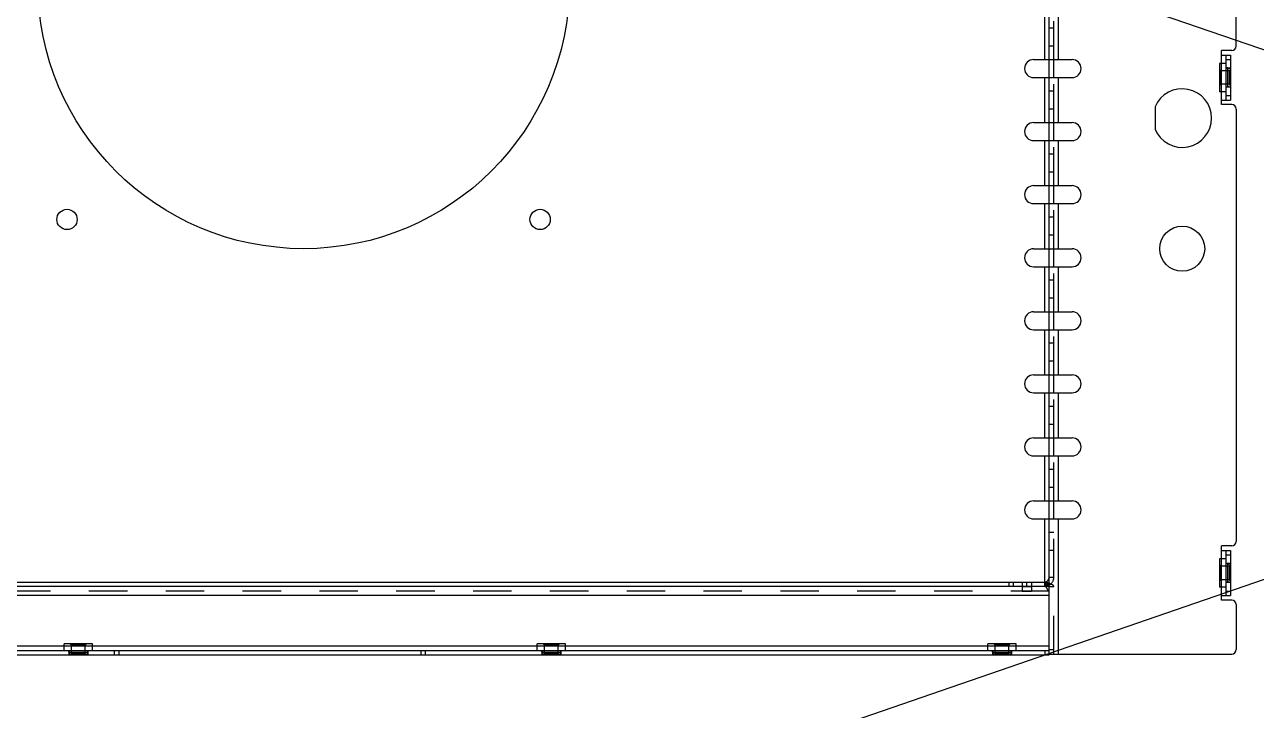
# Model space of a CAD drawing. Header units: millimetres. Extents: x 0 to 8948, y -1340 to 1100.
# Drawn here: x 5541.7 to 5815.1, y 462.1 to 614.4 of the extents above; entities that cross this region are included whole.
import ezdxf

# ---------------------------------------------------------------- set-up
doc = ezdxf.new("R2010")
doc.units = ezdxf.units.MM
doc.header["$LTSCALE"] = 85.25
doc.linetypes.add('HIDDEN', pattern=[0.2, 0.1, -0.1])
doc.layers.get('0').update_dxf_attribs({"linetype": 'CONTINUOUS'})
doc.layers.add('02___PRT_ALL_AXES', color=7, linetype='CONTINUOUS')
doc.layers.add('DEFAULT_2', color=8, linetype='HIDDEN')

msp = doc.modelspace()

# ---------------------------------------------------------------- linework, layer by layer
for p, q in [((4392.409, 1100), (7581.815, 0)), ((4392.409, 0), (7581.815, 1100))]:
    msp.add_line(p, q)
at = {"color": 7, "linetype": 'Continuous'}
for p, q in [((5810.602, 609.614), (5810.602, 700.614)), ((5769.102, 474.414), (5769.102, 686.614)), ((5768.102, 606.614), (5768.102, 616.614)), ((5771.102, 616.614), (5771.102, 606.614)), ((5809.602, 608.614), (5807.352, 608.614)), ((5807.352, 605.764), (5807.352, 608.614)), ((5807.352, 607.614), (5809.352, 607.614)), ((5808.352, 597.614), (5808.352, 607.614)), ((5765.602, 606.614), (5774.16, 606.614)), ((5808.352, 605.764), (5806.852, 605.764)), ((5806.852, 605.764), (5806.852, 599.464)), ((5808.352, 606.614), (5809.352, 606.614)), ((5765.602, 602.614), (5774.16, 602.614)), ((5768.102, 592.614), (5768.102, 602.614)), ((5771.102, 602.614), (5771.102, 592.614)), ((5808.352, 599.464), (5806.852, 599.464)), ((5807.352, 596.614), (5807.352, 599.464)), ((5807.352, 597.614), (5809.352, 597.614)), ((5809.602, 596.614), (5807.352, 596.614)), ((5808.352, 598.614), (5809.352, 598.614)), ((5810.602, 595.614), (5810.602, 499.614)), ((5765.602, 592.614), (5774.16, 592.614)), ((5765.602, 588.614), (5774.16, 588.614)), ((5768.102, 578.614), (5768.102, 588.614)), ((5771.102, 588.614), (5771.102, 578.614)), ((5765.602, 578.614), (5774.16, 578.614)), ((5765.602, 574.614), (5774.16, 574.614)), ((5768.102, 564.614), (5768.102, 574.614)), ((5771.102, 574.614), (5771.102, 564.614)), ((5765.602, 564.614), (5774.16, 564.614)), ((5765.602, 560.614), (5774.16, 560.614)), ((5768.102, 550.614), (5768.102, 560.614)), ((5771.102, 560.614), (5771.102, 550.614)), ((5765.602, 550.614), (5774.16, 550.614)), ((5765.602, 546.614), (5774.16, 546.614)), ((5768.102, 536.614), (5768.102, 546.614)), ((5771.102, 546.614), (5771.102, 536.614)), ((5765.602, 536.614), (5774.16, 536.614)), ((5765.602, 532.614), (5774.16, 532.614)), ((5768.102, 522.614), (5768.102, 532.614)), ((5771.102, 532.614), (5771.102, 522.614)), ((5765.602, 522.614), (5774.16, 522.614)), ((5765.602, 518.614), (5774.16, 518.614)), ((5768.102, 508.614), (5768.102, 518.614)), ((5771.102, 518.614), (5771.102, 508.614)), ((5765.602, 508.614), (5774.16, 508.614)), ((5765.602, 504.614), (5774.16, 504.614)), ((5768.102, 489.614), (5768.102, 504.614)), ((5771.102, 504.614), (5771.102, 474.614)), ((5809.602, 498.614), (5807.352, 498.614)), ((5807.352, 495.764), (5807.352, 498.614)), ((5807.352, 497.614), (5809.352, 497.614)), ((5808.352, 487.614), (5808.352, 497.614)), ((5808.352, 495.764), (5806.852, 495.764)), ((5806.852, 495.764), (5806.852, 489.464)), ((5808.352, 496.614), (5809.352, 496.614)), ((5769.102, 489.614), (5451.102, 489.614)), ((5454.102, 490.614), (5768.102, 490.614)), ((5760.102, 490.614), (5760.102, 489.614)), ((5761.102, 490.614), (5761.102, 489.614)), ((5808.352, 489.464), (5806.852, 489.464)), ((5807.352, 486.614), (5807.352, 489.464)), ((5769.102, 487.614), (5453.102, 487.614)), ((5807.352, 487.614), (5809.352, 487.614)), ((5809.602, 486.614), (5807.352, 486.614)), ((5808.352, 488.614), (5809.352, 488.614)), ((5810.602, 485.614), (5810.602, 475.614)), ((5466.752, 476.414), (5550.452, 476.414)), ((5556.752, 476.914), (5550.452, 476.914)), ((5550.452, 475.414), (5550.452, 476.914)), ((5556.752, 475.414), (5556.752, 476.914)), ((5556.752, 476.414), (5655.452, 476.414)), ((5661.752, 476.914), (5655.452, 476.914)), ((5655.452, 475.414), (5655.452, 476.914)), ((5661.752, 475.414), (5661.752, 476.914)), ((5661.752, 476.414), (5755.452, 476.414)), ((5761.752, 476.914), (5755.452, 476.914)), ((5755.452, 475.414), (5755.452, 476.914)), ((5761.752, 475.414), (5761.752, 476.914)), ((5761.752, 476.414), (5769.102, 476.414)), ((5453.102, 475.414), (5769.102, 475.414)), ((5561.602, 475.414), (5561.602, 474.414)), ((5562.602, 475.414), (5562.602, 474.414)), ((5629.602, 475.414), (5629.602, 474.414)), ((5630.602, 475.414), (5630.602, 474.414)), ((5768.102, 475.414), (5768.102, 474.414)), ((5769.102, 474.614), (5809.602, 474.614))]:
    msp.add_line(p, q, dxfattribs=at)
at = {"color": 3, "linetype": 'Continuous'}
for p, q in [((5809.352, 607.614), (5809.352, 597.614)), ((5770.102, 602.614), (5770.102, 606.614)), ((5770.102, 588.614), (5770.102, 592.614)), ((5770.102, 574.614), (5770.102, 578.614)), ((5770.102, 560.614), (5770.102, 564.614)), ((5770.102, 546.614), (5770.102, 550.614)), ((5770.102, 532.614), (5770.102, 536.614)), ((5770.102, 518.614), (5770.102, 522.614)), ((5770.102, 504.614), (5770.102, 508.614)), ((5809.352, 497.614), (5809.352, 487.614)), ((5453.102, 474.414), (5769.102, 474.414))]:
    msp.add_line(p, q, dxfattribs=at)
at = {"color": 7, "linetype": 'Continuous'}
for centre, radius, start, end in [((5809.602, 609.614), 1, 270, 0), ((5765.602, 604.614), 2, 90, 270), ((5774.16, 604.614), 2, 270, 90), ((5809.602, 595.614), 1, 0, 90), ((5765.602, 590.614), 2, 90, 270), ((5774.16, 590.614), 2, 270, 90), ((5765.602, 576.614), 2, 90, 270), ((5774.16, 576.614), 2, 270, 90), ((5765.602, 562.614), 2, 90, 270), ((5774.16, 562.614), 2, 270, 90), ((5765.602, 548.614), 2, 90, 270), ((5774.16, 548.614), 2, 270, 90), ((5765.602, 534.614), 2, 90, 270), ((5774.16, 534.614), 2, 270, 90), ((5765.602, 520.614), 2, 90, 270), ((5774.16, 520.614), 2, 270, 90), ((5765.602, 506.614), 2, 90, 270), ((5774.16, 506.614), 2, 270, 90), ((5809.602, 499.614), 1, 270, 0), ((5768.102, 491.614), 1, 270, 0), ((5809.602, 485.614), 1, 0, 90), ((5809.602, 475.614), 1, 270, 0)]:
    msp.add_arc(centre, radius, start, end, dxfattribs=at)
at = {"color": 3, "linetype": 'Continuous'}
msp.add_arc((5768.102, 491.614), 2, 270, 300.13533, dxfattribs=at)
at = {"color": 7, "linetype": 'Continuous'}
for points, knots in [([(5769.102, 489.614), (5769.075, 489.614), (5768.96, 489.626), (5768.854, 489.684), (5768.783, 489.737)], [0, 0, 0, 0, 0.2318764, 1, 1, 1, 1]), ([(5769.102, 489.614), (5769.102, 489.634), (5769.096, 489.717), (5769.064, 489.797), (5769.033, 489.852)], [0, 0, 0, 0, 0.2390557, 1, 1, 1, 1])]:
    msp.add_open_spline(points, degree=3, knots=knots, dxfattribs=at)
at = {"layer": '02___PRT_ALL_AXES', "color": 8, "linetype": 'HIDDEN'}
for p, q in [((5809.352, 604.714), (5808.352, 604.714)), ((5808.352, 600.514), (5808.352, 604.714)), ((5809.352, 600.514), (5809.352, 604.714)), ((5809.352, 600.514), (5808.352, 600.514)), ((5809.352, 494.714), (5808.352, 494.714)), ((5808.352, 490.514), (5808.352, 494.714)), ((5809.352, 490.514), (5809.352, 494.714)), ((5763.052, 490.614), (5765.152, 490.614)), ((5763.052, 490.614), (5763.052, 488.614)), ((5763.052, 489.614), (5765.152, 489.614)), ((5764.102, 489.614), (5764.102, 490.614)), ((5765.152, 490.614), (5765.152, 488.614)), ((5809.352, 490.514), (5808.352, 490.514)), ((5763.052, 488.614), (5765.152, 488.614)), ((5551.502, 475.414), (5555.702, 475.414)), ((5551.502, 475.414), (5551.502, 474.414)), ((5551.502, 474.414), (5555.702, 474.414)), ((5555.702, 475.414), (5555.702, 474.414)), ((5656.502, 475.414), (5660.702, 475.414)), ((5656.502, 475.414), (5656.502, 474.414)), ((5656.502, 474.414), (5660.702, 474.414)), ((5660.702, 475.414), (5660.702, 474.414)), ((5756.502, 475.414), (5760.702, 475.414)), ((5756.502, 475.414), (5756.502, 474.414)), ((5756.502, 474.414), (5760.702, 474.414)), ((5760.702, 475.414), (5760.702, 474.414))]:
    msp.add_line(p, q, dxfattribs=at)
at = {"layer": '02___PRT_ALL_AXES', "color": 7, "linetype": 'Continuous'}
msp.add_line((5792.602, 596.114), (5792.602, 591.114), dxfattribs=at)
for centre, radius in [((5603.602, 623.614), 59), ((5551.102, 571.114), 2.25), ((5656.102, 571.114), 2.25), ((5798.602, 564.614), 5)]:
    msp.add_circle(centre, radius, dxfattribs=at)
msp.add_arc((5798.602, 593.614), 6.5, 202.61986, 157.38014, dxfattribs=at)
at = {"layer": 'DEFAULT_2', "color": 8, "linetype": 'HIDDEN'}
for p, q in [((5770.102, 606.614), (5770.102, 616.614)), ((5770.102, 613.614), (5769.102, 613.614)), ((5770.102, 609.614), (5769.102, 609.614)), ((5807.152, 604.114), (5806.852, 604.414)), ((5807.352, 599.464), (5807.352, 605.764)), ((5808.732, 604.739), (5808.352, 604.739)), ((5808.732, 604.514), (5809.222, 604.739)), ((5808.732, 600.489), (5808.732, 604.739)), ((5809.022, 604.114), (5809.322, 604.414)), ((5809.322, 604.739), (5809.222, 604.739)), ((5809.222, 604.739), (5809.222, 600.489)), ((5809.322, 600.489), (5809.322, 604.739)), ((5770.102, 592.614), (5770.102, 602.614)), ((5806.872, 602.551), (5806.852, 602.551)), ((5806.872, 602.55), (5806.852, 602.55)), ((5806.872, 602.523), (5806.852, 602.523)), ((5806.852, 602.518), (5806.872, 602.518)), ((5806.872, 602.512), (5806.852, 602.512)), ((5806.872, 602.51), (5806.852, 602.51)), ((5806.872, 602.504), (5806.852, 602.504)), ((5806.872, 602.503), (5806.852, 602.503)), ((5806.872, 602.478), (5806.852, 602.478)), ((5806.872, 602.471), (5806.852, 602.471)), ((5806.872, 602.444), (5806.852, 602.444)), ((5806.872, 602.399), (5806.852, 602.399)), ((5806.872, 602.387), (5806.852, 602.387)), ((5806.872, 602.363), (5806.852, 602.363)), ((5806.872, 602.353), (5806.852, 602.353)), ((5806.872, 602.353), (5806.852, 602.353)), ((5806.872, 602.337), (5806.852, 602.337)), ((5806.872, 602.259), (5806.852, 602.259)), ((5806.872, 602.256), (5806.852, 602.256)), ((5806.872, 602.251), (5806.852, 602.251)), ((5806.852, 602.251), (5806.872, 602.251)), ((5806.872, 602.244), (5806.852, 602.244)), ((5806.852, 602.222), (5806.872, 602.222)), ((5806.872, 602.222), (5806.852, 602.222)), ((5806.872, 602.221), (5806.852, 602.221)), ((5806.872, 602.211), (5806.852, 602.211)), ((5806.872, 602.171), (5806.852, 602.171)), ((5806.852, 602.17), (5806.872, 602.17)), ((5806.872, 602.03), (5806.852, 602.03)), ((5806.872, 602.018), (5806.852, 602.018)), ((5806.872, 601.859), (5806.852, 601.859)), ((5806.872, 601.852), (5806.852, 601.852)), ((5806.872, 601.824), (5806.852, 601.824)), ((5806.872, 601.812), (5806.852, 601.812)), ((5806.872, 601.783), (5806.852, 601.783)), ((5806.872, 601.776), (5806.852, 601.776)), ((5806.872, 601.748), (5806.852, 601.748)), ((5806.852, 601.713), (5806.872, 601.713)), ((5806.872, 601.584), (5806.852, 601.584)), ((5806.852, 601.576), (5806.872, 601.576)), ((5806.872, 601.546), (5806.852, 601.546)), ((5806.852, 601.528), (5806.872, 601.528)), ((5806.852, 601.518), (5806.872, 601.518)), ((5806.872, 601.505), (5806.852, 601.505)), ((5806.872, 601.477), (5806.852, 601.477)), ((5806.852, 601.459), (5806.872, 601.459)), ((5806.872, 602.551), (5806.872, 602.17)), ((5806.872, 602.03), (5806.872, 600.139)), ((5809.022, 604.114), (5807.152, 604.114)), ((5807.152, 604.114), (5807.152, 601.114)), ((5809.022, 604.114), (5809.022, 601.114)), ((5770.102, 599.614), (5769.102, 599.614)), ((5806.872, 601.383), (5806.852, 601.383)), ((5806.872, 601.382), (5806.852, 601.382)), ((5806.872, 601.375), (5806.852, 601.375)), ((5806.872, 601.346), (5806.852, 601.346)), ((5806.872, 601.307), (5806.852, 601.307)), ((5806.872, 601.305), (5806.852, 601.305)), ((5806.872, 601.295), (5806.852, 601.295)), ((5806.872, 601.294), (5806.852, 601.294)), ((5806.852, 601.283), (5806.872, 601.283)), ((5806.872, 601.271), (5806.852, 601.271)), ((5806.872, 601.26), (5806.852, 601.26)), ((5806.852, 601.236), (5806.872, 601.236)), ((5806.872, 601.229), (5806.852, 601.229)), ((5806.872, 601.17), (5806.852, 601.17)), ((5806.852, 601.162), (5806.872, 601.162)), ((5806.872, 601.129), (5806.852, 601.129)), ((5806.872, 601.128), (5806.852, 601.128)), ((5806.852, 601.127), (5806.872, 601.127)), ((5807.152, 601.114), (5806.852, 600.814)), ((5806.872, 601.113), (5806.852, 601.113)), ((5806.872, 601.101), (5806.852, 601.101)), ((5806.872, 601.098), (5806.852, 601.098)), ((5806.872, 601.097), (5806.852, 601.097)), ((5806.872, 601.088), (5806.852, 601.088)), ((5806.852, 601.083), (5806.872, 601.083)), ((5806.872, 601.07), (5806.852, 601.07)), ((5806.872, 601.068), (5806.852, 601.068)), ((5806.872, 601.052), (5806.852, 601.052)), ((5806.872, 601.046), (5806.852, 601.046)), ((5806.852, 601.021), (5806.872, 601.021)), ((5806.872, 601.009), (5806.852, 601.009)), ((5806.872, 601.009), (5806.852, 601.009)), ((5806.872, 600.948), (5806.852, 600.948)), ((5806.872, 600.947), (5806.852, 600.947)), ((5806.872, 600.939), (5806.852, 600.939)), ((5806.872, 600.938), (5806.852, 600.938)), ((5806.872, 600.925), (5806.852, 600.925)), ((5806.872, 600.922), (5806.852, 600.922)), ((5806.852, 600.919), (5806.872, 600.919)), ((5806.852, 600.905), (5806.872, 600.905)), ((5806.872, 600.904), (5806.852, 600.904)), ((5806.872, 600.902), (5806.852, 600.902)), ((5806.852, 600.9), (5806.872, 600.9)), ((5806.872, 600.882), (5806.852, 600.882)), ((5806.872, 600.815), (5806.852, 600.815)), ((5806.872, 600.808), (5806.852, 600.808)), ((5806.872, 600.806), (5806.852, 600.806)), ((5806.872, 600.802), (5806.852, 600.802)), ((5806.872, 600.772), (5806.852, 600.772)), ((5806.872, 600.76), (5806.852, 600.76)), ((5806.872, 600.715), (5806.852, 600.715)), ((5806.852, 600.714), (5806.872, 600.714)), ((5806.872, 600.703), (5806.852, 600.703)), ((5806.872, 600.692), (5806.852, 600.692)), ((5806.872, 600.686), (5806.852, 600.686)), ((5806.872, 600.685), (5806.852, 600.685)), ((5806.872, 600.658), (5806.852, 600.658)), ((5806.872, 600.656), (5806.852, 600.656)), ((5806.852, 600.655), (5806.872, 600.655)), ((5806.872, 600.635), (5806.852, 600.635)), ((5806.852, 600.623), (5806.872, 600.623)), ((5806.872, 600.614), (5806.852, 600.614)), ((5806.872, 600.581), (5806.852, 600.581)), ((5806.872, 600.5), (5806.852, 600.5)), ((5806.872, 600.467), (5806.852, 600.467)), ((5806.852, 600.244), (5806.872, 600.244)), ((5806.872, 600.234), (5806.852, 600.234)), ((5806.872, 600.223), (5806.852, 600.223)), ((5806.852, 600.222), (5806.872, 600.222)), ((5806.872, 600.221), (5806.852, 600.221)), ((5806.852, 600.22), (5806.872, 600.22)), ((5806.872, 600.182), (5806.852, 600.182)), ((5806.852, 600.175), (5806.872, 600.175)), ((5806.872, 600.152), (5806.852, 600.152)), ((5806.872, 600.139), (5806.852, 600.139)), ((5809.022, 601.114), (5807.152, 601.114)), ((5808.732, 600.489), (5808.352, 600.489)), ((5808.732, 600.714), (5809.222, 600.489)), ((5809.022, 601.114), (5809.322, 600.814)), ((5809.322, 600.489), (5809.222, 600.489)), ((5770.102, 595.614), (5769.102, 595.614)), ((5770.102, 578.614), (5770.102, 588.614)), ((5770.102, 585.614), (5769.102, 585.614)), ((5770.102, 581.614), (5769.102, 581.614)), ((5770.102, 564.614), (5770.102, 574.614)), ((5770.102, 571.614), (5769.102, 571.614)), ((5770.102, 567.614), (5769.102, 567.614)), ((5770.102, 550.614), (5770.102, 560.614)), ((5770.102, 557.614), (5769.102, 557.614)), ((5770.102, 553.614), (5769.102, 553.614)), ((5770.102, 536.614), (5770.102, 546.614)), ((5770.102, 543.614), (5769.102, 543.614)), ((5770.102, 539.614), (5769.102, 539.614)), ((5770.102, 522.614), (5770.102, 532.614)), ((5770.102, 529.614), (5769.102, 529.614)), ((5770.102, 525.614), (5769.102, 525.614)), ((5770.102, 508.614), (5770.102, 518.614)), ((5770.102, 515.614), (5769.102, 515.614)), ((5770.102, 511.614), (5769.102, 511.614)), ((5770.102, 474.614), (5770.102, 504.614)), ((5770.102, 501.614), (5769.102, 501.614)), ((5770.102, 497.614), (5769.102, 497.614)), ((5807.352, 489.464), (5807.352, 495.764)), ((5807.152, 494.114), (5806.852, 494.414)), ((5806.872, 492.551), (5806.852, 492.551)), ((5806.872, 492.55), (5806.852, 492.55)), ((5806.872, 492.523), (5806.852, 492.523)), ((5806.852, 492.518), (5806.872, 492.518)), ((5806.872, 492.512), (5806.852, 492.512)), ((5806.872, 492.51), (5806.852, 492.51)), ((5806.872, 492.504), (5806.852, 492.504)), ((5806.872, 492.503), (5806.852, 492.503)), ((5806.872, 492.478), (5806.852, 492.478)), ((5806.872, 492.471), (5806.852, 492.471)), ((5806.872, 492.444), (5806.852, 492.444)), ((5806.872, 492.399), (5806.852, 492.399)), ((5806.872, 492.387), (5806.852, 492.387)), ((5806.872, 492.363), (5806.852, 492.363)), ((5806.872, 492.353), (5806.852, 492.353)), ((5806.872, 492.353), (5806.852, 492.353)), ((5806.872, 492.337), (5806.852, 492.337)), ((5806.872, 492.259), (5806.852, 492.259)), ((5806.872, 492.256), (5806.852, 492.256)), ((5806.872, 492.251), (5806.852, 492.251)), ((5806.852, 492.251), (5806.872, 492.251)), ((5806.872, 492.244), (5806.852, 492.244)), ((5806.852, 492.222), (5806.872, 492.222)), ((5806.872, 492.222), (5806.852, 492.222)), ((5806.872, 492.221), (5806.852, 492.221)), ((5806.872, 492.211), (5806.852, 492.211)), ((5806.872, 492.171), (5806.852, 492.171)), ((5806.852, 492.17), (5806.872, 492.17)), ((5806.872, 492.551), (5806.872, 492.17)), ((5809.022, 494.114), (5807.152, 494.114)), ((5807.152, 494.114), (5807.152, 491.114)), ((5808.732, 494.739), (5808.352, 494.739)), ((5808.732, 494.514), (5809.222, 494.739)), ((5808.732, 490.489), (5808.732, 494.739)), ((5809.022, 494.114), (5809.322, 494.414)), ((5809.022, 494.114), (5809.022, 491.114)), ((5809.322, 494.739), (5809.222, 494.739)), ((5809.222, 494.739), (5809.222, 490.489)), ((5809.322, 490.489), (5809.322, 494.739)), ((5770.102, 491.614), (5769.102, 491.614)), ((5769.102, 489.614), (5770.102, 489.614)), ((5806.872, 492.03), (5806.852, 492.03)), ((5806.872, 492.018), (5806.852, 492.018)), ((5806.872, 491.859), (5806.852, 491.859)), ((5806.872, 491.852), (5806.852, 491.852)), ((5806.872, 491.824), (5806.852, 491.824)), ((5806.872, 491.812), (5806.852, 491.812)), ((5806.872, 491.783), (5806.852, 491.783)), ((5806.872, 491.776), (5806.852, 491.776)), ((5806.872, 491.748), (5806.852, 491.748)), ((5806.852, 491.713), (5806.872, 491.713)), ((5806.872, 491.584), (5806.852, 491.584)), ((5806.852, 491.576), (5806.872, 491.576)), ((5806.872, 491.546), (5806.852, 491.546)), ((5806.852, 491.528), (5806.872, 491.528)), ((5806.852, 491.518), (5806.872, 491.518)), ((5806.872, 491.505), (5806.852, 491.505)), ((5806.872, 491.477), (5806.852, 491.477)), ((5806.852, 491.459), (5806.872, 491.459)), ((5806.872, 491.383), (5806.852, 491.383)), ((5806.872, 491.382), (5806.852, 491.382)), ((5806.872, 491.375), (5806.852, 491.375)), ((5806.872, 491.346), (5806.852, 491.346)), ((5806.872, 491.307), (5806.852, 491.307)), ((5806.872, 491.305), (5806.852, 491.305)), ((5806.872, 491.295), (5806.852, 491.295)), ((5806.872, 491.294), (5806.852, 491.294)), ((5806.852, 491.283), (5806.872, 491.283)), ((5806.872, 491.271), (5806.852, 491.271)), ((5806.872, 491.26), (5806.852, 491.26)), ((5806.852, 491.236), (5806.872, 491.236)), ((5806.872, 491.229), (5806.852, 491.229)), ((5806.872, 491.17), (5806.852, 491.17)), ((5806.852, 491.162), (5806.872, 491.162)), ((5806.872, 491.129), (5806.852, 491.129)), ((5806.872, 491.128), (5806.852, 491.128)), ((5806.852, 491.127), (5806.872, 491.127)), ((5807.152, 491.114), (5806.852, 490.814)), ((5806.872, 491.113), (5806.852, 491.113)), ((5806.872, 491.101), (5806.852, 491.101)), ((5806.872, 491.098), (5806.852, 491.098)), ((5806.872, 491.097), (5806.852, 491.097)), ((5806.872, 491.088), (5806.852, 491.088)), ((5806.852, 491.083), (5806.872, 491.083)), ((5806.872, 491.07), (5806.852, 491.07)), ((5806.872, 491.068), (5806.852, 491.068)), ((5806.872, 491.052), (5806.852, 491.052)), ((5806.872, 491.046), (5806.852, 491.046)), ((5806.852, 491.021), (5806.872, 491.021)), ((5806.872, 491.009), (5806.852, 491.009)), ((5806.872, 491.009), (5806.852, 491.009)), ((5806.872, 490.948), (5806.852, 490.948)), ((5806.872, 490.947), (5806.852, 490.947)), ((5806.872, 490.939), (5806.852, 490.939)), ((5806.872, 490.938), (5806.852, 490.938)), ((5806.872, 490.925), (5806.852, 490.925)), ((5806.872, 490.922), (5806.852, 490.922)), ((5806.852, 490.919), (5806.872, 490.919)), ((5806.852, 490.905), (5806.872, 490.905)), ((5806.872, 490.904), (5806.852, 490.904)), ((5806.872, 490.902), (5806.852, 490.902)), ((5806.852, 490.9), (5806.872, 490.9)), ((5806.872, 490.882), (5806.852, 490.882)), ((5806.872, 490.815), (5806.852, 490.815)), ((5806.872, 490.808), (5806.852, 490.808)), ((5806.872, 490.806), (5806.852, 490.806)), ((5806.872, 490.802), (5806.852, 490.802)), ((5806.872, 490.772), (5806.852, 490.772)), ((5806.872, 490.76), (5806.852, 490.76)), ((5806.872, 490.715), (5806.852, 490.715)), ((5806.852, 490.714), (5806.872, 490.714)), ((5806.872, 490.703), (5806.852, 490.703)), ((5806.872, 490.692), (5806.852, 490.692)), ((5806.872, 490.686), (5806.852, 490.686)), ((5806.872, 490.685), (5806.852, 490.685)), ((5806.872, 490.658), (5806.852, 490.658)), ((5806.872, 490.656), (5806.852, 490.656)), ((5806.852, 490.655), (5806.872, 490.655)), ((5806.872, 490.635), (5806.852, 490.635)), ((5806.852, 490.623), (5806.872, 490.623)), ((5806.872, 490.614), (5806.852, 490.614)), ((5806.872, 490.581), (5806.852, 490.581)), ((5806.872, 490.5), (5806.852, 490.5)), ((5806.872, 490.467), (5806.852, 490.467)), ((5806.852, 490.244), (5806.872, 490.244)), ((5806.872, 490.234), (5806.852, 490.234)), ((5806.872, 490.223), (5806.852, 490.223)), ((5806.852, 490.222), (5806.872, 490.222)), ((5806.872, 490.221), (5806.852, 490.221)), ((5806.852, 490.22), (5806.872, 490.22)), ((5806.872, 490.182), (5806.852, 490.182)), ((5806.852, 490.175), (5806.872, 490.175)), ((5806.872, 490.152), (5806.852, 490.152)), ((5806.872, 490.139), (5806.852, 490.139)), ((5806.872, 492.03), (5806.872, 490.139)), ((5809.022, 491.114), (5807.152, 491.114)), ((5808.732, 490.489), (5808.352, 490.489)), ((5808.732, 490.714), (5809.222, 490.489)), ((5809.022, 491.114), (5809.322, 490.814)), ((5809.322, 490.489), (5809.222, 490.489)), ((5769.102, 488.614), (5453.102, 488.614)), ((5550.452, 476.414), (5556.752, 476.414)), ((5551.126, 476.894), (5551.126, 476.914)), ((5553.018, 476.894), (5551.126, 476.894)), ((5551.14, 476.894), (5551.14, 476.914)), ((5551.163, 476.914), (5551.163, 476.894)), ((5551.17, 476.894), (5551.17, 476.914)), ((5551.208, 476.914), (5551.208, 476.894)), ((5551.208, 476.894), (5551.208, 476.914)), ((5551.209, 476.914), (5551.209, 476.894)), ((5551.211, 476.894), (5551.211, 476.914)), ((5551.221, 476.894), (5551.221, 476.914)), ((5551.231, 476.914), (5551.231, 476.894)), ((5551.455, 476.894), (5551.455, 476.914)), ((5551.488, 476.894), (5551.488, 476.914)), ((5551.569, 476.894), (5551.569, 476.914)), ((5551.602, 476.894), (5551.602, 476.914)), ((5551.611, 476.914), (5551.611, 476.894)), ((5551.623, 476.894), (5551.623, 476.914)), ((5551.643, 476.914), (5551.643, 476.894)), ((5551.644, 476.894), (5551.644, 476.914)), ((5551.646, 476.894), (5551.646, 476.914)), ((5551.673, 476.894), (5551.673, 476.914)), ((5551.674, 476.894), (5551.674, 476.914)), ((5551.68, 476.894), (5551.68, 476.914)), ((5551.69, 476.894), (5551.69, 476.914)), ((5551.702, 476.914), (5551.702, 476.894)), ((5551.703, 476.894), (5551.703, 476.914)), ((5551.748, 476.894), (5551.748, 476.914)), ((5551.76, 476.894), (5551.76, 476.914)), ((5551.79, 476.894), (5551.79, 476.914)), ((5551.793, 476.894), (5551.793, 476.914)), ((5551.796, 476.894), (5551.796, 476.914)), ((5552.102, 476.614), (5551.802, 476.914)), ((5551.803, 476.894), (5551.803, 476.914)), ((5551.87, 476.894), (5551.87, 476.914)), ((5551.887, 476.914), (5551.887, 476.894)), ((5551.89, 476.894), (5551.89, 476.914)), ((5551.892, 476.894), (5551.892, 476.914)), ((5551.893, 476.914), (5551.893, 476.894)), ((5551.907, 476.914), (5551.907, 476.894)), ((5551.91, 476.894), (5551.91, 476.914)), ((5551.913, 476.894), (5551.913, 476.914)), ((5551.925, 476.894), (5551.925, 476.914)), ((5551.927, 476.894), (5551.927, 476.914)), ((5551.935, 476.894), (5551.935, 476.914)), ((5551.936, 476.894), (5551.936, 476.914)), ((5551.996, 476.894), (5551.996, 476.914)), ((5551.997, 476.894), (5551.997, 476.914)), ((5552.009, 476.914), (5552.009, 476.894)), ((5552.034, 476.894), (5552.034, 476.914)), ((5552.04, 476.894), (5552.04, 476.914)), ((5552.056, 476.894), (5552.056, 476.914)), ((5552.058, 476.894), (5552.058, 476.914)), ((5552.071, 476.914), (5552.071, 476.894)), ((5552.075, 476.894), (5552.075, 476.914)), ((5552.085, 476.894), (5552.085, 476.914)), ((5552.086, 476.894), (5552.086, 476.914)), ((5552.089, 476.894), (5552.089, 476.914)), ((5552.101, 476.894), (5552.101, 476.914)), ((5555.102, 476.614), (5552.102, 476.614)), ((5552.102, 474.744), (5552.102, 476.614)), ((5552.114, 476.914), (5552.114, 476.894)), ((5552.115, 476.894), (5552.115, 476.914)), ((5552.116, 476.894), (5552.116, 476.914)), ((5552.15, 476.914), (5552.15, 476.894)), ((5552.157, 476.894), (5552.157, 476.914)), ((5552.217, 476.894), (5552.217, 476.914)), ((5552.224, 476.914), (5552.224, 476.894)), ((5552.248, 476.894), (5552.248, 476.914)), ((5552.259, 476.894), (5552.259, 476.914)), ((5552.271, 476.914), (5552.271, 476.894)), ((5552.282, 476.894), (5552.282, 476.914)), ((5552.282, 476.894), (5552.282, 476.914)), ((5552.293, 476.894), (5552.293, 476.914)), ((5552.295, 476.894), (5552.295, 476.914)), ((5552.334, 476.894), (5552.334, 476.914)), ((5552.362, 476.894), (5552.362, 476.914)), ((5552.37, 476.894), (5552.37, 476.914)), ((5552.37, 476.894), (5552.37, 476.914)), ((5552.446, 476.914), (5552.446, 476.894)), ((5552.464, 476.894), (5552.464, 476.914)), ((5552.493, 476.894), (5552.493, 476.914)), ((5552.506, 476.914), (5552.506, 476.894)), ((5552.516, 476.914), (5552.516, 476.894)), ((5552.534, 476.894), (5552.534, 476.914)), ((5552.564, 476.914), (5552.564, 476.894)), ((5552.572, 476.894), (5552.572, 476.914)), ((5552.701, 476.914), (5552.701, 476.894)), ((5552.735, 476.894), (5552.735, 476.914)), ((5552.763, 476.894), (5552.763, 476.914)), ((5552.771, 476.894), (5552.771, 476.914)), ((5552.8, 476.894), (5552.8, 476.914)), ((5552.812, 476.894), (5552.812, 476.914)), ((5552.839, 476.894), (5552.839, 476.914)), ((5552.847, 476.894), (5552.847, 476.914)), ((5553.006, 476.894), (5553.006, 476.914)), ((5553.018, 476.894), (5553.018, 476.914)), ((5553.158, 476.914), (5553.158, 476.894)), ((5553.539, 476.894), (5553.158, 476.894)), ((5553.159, 476.894), (5553.159, 476.914)), ((5553.199, 476.894), (5553.199, 476.914)), ((5553.208, 476.894), (5553.208, 476.914)), ((5553.209, 476.914), (5553.209, 476.894)), ((5553.21, 476.894), (5553.21, 476.914)), ((5553.232, 476.894), (5553.232, 476.914)), ((5553.239, 476.894), (5553.239, 476.914)), ((5553.239, 476.914), (5553.239, 476.894)), ((5553.243, 476.894), (5553.243, 476.914)), ((5553.247, 476.894), (5553.247, 476.914)), ((5553.325, 476.894), (5553.325, 476.914)), ((5553.34, 476.894), (5553.34, 476.914)), ((5553.341, 476.894), (5553.341, 476.914)), ((5553.35, 476.894), (5553.35, 476.914)), ((5553.375, 476.894), (5553.375, 476.914)), ((5553.386, 476.894), (5553.386, 476.914)), ((5553.432, 476.894), (5553.432, 476.914)), ((5553.459, 476.894), (5553.459, 476.914)), ((5553.465, 476.894), (5553.465, 476.914)), ((5553.491, 476.894), (5553.491, 476.914)), ((5553.492, 476.894), (5553.492, 476.914)), ((5553.498, 476.894), (5553.498, 476.914)), ((5553.499, 476.894), (5553.499, 476.914)), ((5553.506, 476.914), (5553.506, 476.894)), ((5553.51, 476.894), (5553.51, 476.914)), ((5553.538, 476.894), (5553.538, 476.914)), ((5553.539, 476.894), (5553.539, 476.914)), ((5555.102, 476.614), (5555.402, 476.914)), ((5555.102, 474.744), (5555.102, 476.614)), ((5655.452, 476.414), (5661.752, 476.414)), ((5656.126, 476.894), (5656.126, 476.914)), ((5658.018, 476.894), (5656.126, 476.894)), ((5656.14, 476.894), (5656.14, 476.914)), ((5656.163, 476.914), (5656.163, 476.894)), ((5656.17, 476.894), (5656.17, 476.914)), ((5656.208, 476.914), (5656.208, 476.894)), ((5656.208, 476.894), (5656.208, 476.914)), ((5656.209, 476.914), (5656.209, 476.894)), ((5656.211, 476.894), (5656.211, 476.914)), ((5656.221, 476.894), (5656.221, 476.914)), ((5656.231, 476.914), (5656.231, 476.894)), ((5656.455, 476.894), (5656.455, 476.914)), ((5656.488, 476.894), (5656.488, 476.914)), ((5656.569, 476.894), (5656.569, 476.914)), ((5656.602, 476.894), (5656.602, 476.914)), ((5656.611, 476.914), (5656.611, 476.894)), ((5656.623, 476.894), (5656.623, 476.914)), ((5656.643, 476.914), (5656.643, 476.894)), ((5656.644, 476.894), (5656.644, 476.914)), ((5656.646, 476.894), (5656.646, 476.914)), ((5656.673, 476.894), (5656.673, 476.914)), ((5656.674, 476.894), (5656.674, 476.914)), ((5656.68, 476.894), (5656.68, 476.914)), ((5656.69, 476.894), (5656.69, 476.914)), ((5656.702, 476.914), (5656.702, 476.894)), ((5656.703, 476.894), (5656.703, 476.914)), ((5656.748, 476.894), (5656.748, 476.914)), ((5656.76, 476.894), (5656.76, 476.914)), ((5656.79, 476.894), (5656.79, 476.914)), ((5656.793, 476.894), (5656.793, 476.914)), ((5656.796, 476.894), (5656.796, 476.914)), ((5657.102, 476.614), (5656.802, 476.914)), ((5656.803, 476.894), (5656.803, 476.914)), ((5656.87, 476.894), (5656.87, 476.914)), ((5656.887, 476.914), (5656.887, 476.894)), ((5656.89, 476.894), (5656.89, 476.914)), ((5656.892, 476.894), (5656.892, 476.914)), ((5656.893, 476.914), (5656.893, 476.894)), ((5656.907, 476.914), (5656.907, 476.894)), ((5656.91, 476.894), (5656.91, 476.914)), ((5656.913, 476.894), (5656.913, 476.914)), ((5656.925, 476.894), (5656.925, 476.914)), ((5656.927, 476.894), (5656.927, 476.914)), ((5656.935, 476.894), (5656.935, 476.914)), ((5656.936, 476.894), (5656.936, 476.914)), ((5656.996, 476.894), (5656.996, 476.914)), ((5656.997, 476.894), (5656.997, 476.914)), ((5657.009, 476.914), (5657.009, 476.894)), ((5657.034, 476.894), (5657.034, 476.914)), ((5657.04, 476.894), (5657.04, 476.914)), ((5657.056, 476.894), (5657.056, 476.914)), ((5657.058, 476.894), (5657.058, 476.914)), ((5657.071, 476.914), (5657.071, 476.894)), ((5657.075, 476.894), (5657.075, 476.914)), ((5657.085, 476.894), (5657.085, 476.914)), ((5657.086, 476.894), (5657.086, 476.914)), ((5657.089, 476.894), (5657.089, 476.914)), ((5657.101, 476.894), (5657.101, 476.914)), ((5660.102, 476.614), (5657.102, 476.614)), ((5657.102, 474.744), (5657.102, 476.614)), ((5657.114, 476.914), (5657.114, 476.894)), ((5657.115, 476.894), (5657.115, 476.914)), ((5657.116, 476.894), (5657.116, 476.914)), ((5657.15, 476.914), (5657.15, 476.894)), ((5657.157, 476.894), (5657.157, 476.914)), ((5657.217, 476.894), (5657.217, 476.914)), ((5657.224, 476.914), (5657.224, 476.894)), ((5657.248, 476.894), (5657.248, 476.914)), ((5657.259, 476.894), (5657.259, 476.914)), ((5657.271, 476.914), (5657.271, 476.894)), ((5657.282, 476.894), (5657.282, 476.914)), ((5657.282, 476.894), (5657.282, 476.914)), ((5657.293, 476.894), (5657.293, 476.914)), ((5657.295, 476.894), (5657.295, 476.914)), ((5657.334, 476.894), (5657.334, 476.914)), ((5657.362, 476.894), (5657.362, 476.914)), ((5657.37, 476.894), (5657.37, 476.914)), ((5657.37, 476.894), (5657.37, 476.914)), ((5657.446, 476.914), (5657.446, 476.894)), ((5657.464, 476.894), (5657.464, 476.914)), ((5657.493, 476.894), (5657.493, 476.914)), ((5657.506, 476.914), (5657.506, 476.894)), ((5657.516, 476.914), (5657.516, 476.894)), ((5657.534, 476.894), (5657.534, 476.914)), ((5657.564, 476.914), (5657.564, 476.894)), ((5657.572, 476.894), (5657.572, 476.914)), ((5657.701, 476.914), (5657.701, 476.894)), ((5657.735, 476.894), (5657.735, 476.914)), ((5657.763, 476.894), (5657.763, 476.914)), ((5657.771, 476.894), (5657.771, 476.914)), ((5657.8, 476.894), (5657.8, 476.914)), ((5657.812, 476.894), (5657.812, 476.914)), ((5657.839, 476.894), (5657.839, 476.914)), ((5657.847, 476.894), (5657.847, 476.914)), ((5658.006, 476.894), (5658.006, 476.914)), ((5658.018, 476.894), (5658.018, 476.914)), ((5658.158, 476.914), (5658.158, 476.894)), ((5658.539, 476.894), (5658.158, 476.894)), ((5658.159, 476.894), (5658.159, 476.914)), ((5658.199, 476.894), (5658.199, 476.914)), ((5658.208, 476.894), (5658.208, 476.914)), ((5658.209, 476.914), (5658.209, 476.894)), ((5658.21, 476.894), (5658.21, 476.914)), ((5658.232, 476.894), (5658.232, 476.914)), ((5658.239, 476.894), (5658.239, 476.914)), ((5658.239, 476.914), (5658.239, 476.894)), ((5658.243, 476.894), (5658.243, 476.914)), ((5658.247, 476.894), (5658.247, 476.914)), ((5658.325, 476.894), (5658.325, 476.914)), ((5658.34, 476.894), (5658.34, 476.914)), ((5658.341, 476.894), (5658.341, 476.914)), ((5658.35, 476.894), (5658.35, 476.914)), ((5658.375, 476.894), (5658.375, 476.914)), ((5658.386, 476.894), (5658.386, 476.914)), ((5658.432, 476.894), (5658.432, 476.914)), ((5658.459, 476.894), (5658.459, 476.914)), ((5658.465, 476.894), (5658.465, 476.914)), ((5658.491, 476.894), (5658.491, 476.914)), ((5658.492, 476.894), (5658.492, 476.914)), ((5658.498, 476.894), (5658.498, 476.914)), ((5658.499, 476.894), (5658.499, 476.914)), ((5658.506, 476.914), (5658.506, 476.894)), ((5658.51, 476.894), (5658.51, 476.914)), ((5658.538, 476.894), (5658.538, 476.914)), ((5658.539, 476.894), (5658.539, 476.914)), ((5660.102, 476.614), (5660.402, 476.914)), ((5660.102, 474.744), (5660.102, 476.614)), ((5755.452, 476.414), (5761.752, 476.414)), ((5756.126, 476.894), (5756.126, 476.914)), ((5758.018, 476.894), (5756.126, 476.894)), ((5756.14, 476.894), (5756.14, 476.914)), ((5756.163, 476.914), (5756.163, 476.894)), ((5756.17, 476.894), (5756.17, 476.914)), ((5756.208, 476.914), (5756.208, 476.894)), ((5756.208, 476.894), (5756.208, 476.914)), ((5756.209, 476.914), (5756.209, 476.894)), ((5756.211, 476.894), (5756.211, 476.914)), ((5756.221, 476.894), (5756.221, 476.914)), ((5756.231, 476.914), (5756.231, 476.894)), ((5756.455, 476.894), (5756.455, 476.914)), ((5756.488, 476.894), (5756.488, 476.914)), ((5756.569, 476.894), (5756.569, 476.914)), ((5756.602, 476.894), (5756.602, 476.914)), ((5756.611, 476.914), (5756.611, 476.894)), ((5756.623, 476.894), (5756.623, 476.914)), ((5756.643, 476.914), (5756.643, 476.894)), ((5756.644, 476.894), (5756.644, 476.914)), ((5756.646, 476.894), (5756.646, 476.914)), ((5756.673, 476.894), (5756.673, 476.914)), ((5756.674, 476.894), (5756.674, 476.914)), ((5756.68, 476.894), (5756.68, 476.914)), ((5756.69, 476.894), (5756.69, 476.914)), ((5756.702, 476.914), (5756.702, 476.894)), ((5756.703, 476.894), (5756.703, 476.914)), ((5756.748, 476.894), (5756.748, 476.914)), ((5756.76, 476.894), (5756.76, 476.914)), ((5756.79, 476.894), (5756.79, 476.914)), ((5756.793, 476.894), (5756.793, 476.914)), ((5756.796, 476.894), (5756.796, 476.914)), ((5757.102, 476.614), (5756.802, 476.914)), ((5756.803, 476.894), (5756.803, 476.914)), ((5756.87, 476.894), (5756.87, 476.914)), ((5756.887, 476.914), (5756.887, 476.894)), ((5756.89, 476.894), (5756.89, 476.914)), ((5756.892, 476.894), (5756.892, 476.914)), ((5756.893, 476.914), (5756.893, 476.894)), ((5756.907, 476.914), (5756.907, 476.894)), ((5756.91, 476.894), (5756.91, 476.914)), ((5756.913, 476.894), (5756.913, 476.914)), ((5756.925, 476.894), (5756.925, 476.914)), ((5756.927, 476.894), (5756.927, 476.914)), ((5756.935, 476.894), (5756.935, 476.914)), ((5756.936, 476.894), (5756.936, 476.914)), ((5756.996, 476.894), (5756.996, 476.914)), ((5756.997, 476.894), (5756.997, 476.914)), ((5757.009, 476.914), (5757.009, 476.894)), ((5757.034, 476.894), (5757.034, 476.914)), ((5757.04, 476.894), (5757.04, 476.914)), ((5757.056, 476.894), (5757.056, 476.914)), ((5757.058, 476.894), (5757.058, 476.914)), ((5757.071, 476.914), (5757.071, 476.894)), ((5757.075, 476.894), (5757.075, 476.914)), ((5757.085, 476.894), (5757.085, 476.914)), ((5757.086, 476.894), (5757.086, 476.914)), ((5757.089, 476.894), (5757.089, 476.914)), ((5757.101, 476.894), (5757.101, 476.914)), ((5760.102, 476.614), (5757.102, 476.614)), ((5757.102, 474.744), (5757.102, 476.614)), ((5757.114, 476.914), (5757.114, 476.894)), ((5757.115, 476.894), (5757.115, 476.914)), ((5757.116, 476.894), (5757.116, 476.914)), ((5757.15, 476.914), (5757.15, 476.894)), ((5757.157, 476.894), (5757.157, 476.914)), ((5757.217, 476.894), (5757.217, 476.914)), ((5757.224, 476.914), (5757.224, 476.894)), ((5757.248, 476.894), (5757.248, 476.914)), ((5757.259, 476.894), (5757.259, 476.914)), ((5757.271, 476.914), (5757.271, 476.894)), ((5757.282, 476.894), (5757.282, 476.914)), ((5757.282, 476.894), (5757.282, 476.914)), ((5757.293, 476.894), (5757.293, 476.914)), ((5757.295, 476.894), (5757.295, 476.914)), ((5757.334, 476.894), (5757.334, 476.914)), ((5757.362, 476.894), (5757.362, 476.914)), ((5757.37, 476.894), (5757.37, 476.914)), ((5757.37, 476.894), (5757.37, 476.914)), ((5757.446, 476.914), (5757.446, 476.894)), ((5757.464, 476.894), (5757.464, 476.914)), ((5757.493, 476.894), (5757.493, 476.914)), ((5757.506, 476.914), (5757.506, 476.894)), ((5757.516, 476.914), (5757.516, 476.894)), ((5757.534, 476.894), (5757.534, 476.914)), ((5757.564, 476.914), (5757.564, 476.894)), ((5757.572, 476.894), (5757.572, 476.914)), ((5757.701, 476.914), (5757.701, 476.894)), ((5757.735, 476.894), (5757.735, 476.914)), ((5757.763, 476.894), (5757.763, 476.914)), ((5757.771, 476.894), (5757.771, 476.914)), ((5757.8, 476.894), (5757.8, 476.914)), ((5757.812, 476.894), (5757.812, 476.914)), ((5757.839, 476.894), (5757.839, 476.914)), ((5757.847, 476.894), (5757.847, 476.914)), ((5758.006, 476.894), (5758.006, 476.914)), ((5758.018, 476.894), (5758.018, 476.914)), ((5758.158, 476.914), (5758.158, 476.894)), ((5758.539, 476.894), (5758.158, 476.894)), ((5758.159, 476.894), (5758.159, 476.914)), ((5758.199, 476.894), (5758.199, 476.914)), ((5758.208, 476.894), (5758.208, 476.914)), ((5758.209, 476.914), (5758.209, 476.894)), ((5758.21, 476.894), (5758.21, 476.914)), ((5758.232, 476.894), (5758.232, 476.914)), ((5758.239, 476.894), (5758.239, 476.914)), ((5758.239, 476.914), (5758.239, 476.894)), ((5758.243, 476.894), (5758.243, 476.914)), ((5758.247, 476.894), (5758.247, 476.914)), ((5758.325, 476.894), (5758.325, 476.914)), ((5758.34, 476.894), (5758.34, 476.914)), ((5758.341, 476.894), (5758.341, 476.914)), ((5758.35, 476.894), (5758.35, 476.914)), ((5758.375, 476.894), (5758.375, 476.914)), ((5758.386, 476.894), (5758.386, 476.914)), ((5758.432, 476.894), (5758.432, 476.914)), ((5758.459, 476.894), (5758.459, 476.914)), ((5758.465, 476.894), (5758.465, 476.914)), ((5758.491, 476.894), (5758.491, 476.914)), ((5758.492, 476.894), (5758.492, 476.914)), ((5758.498, 476.894), (5758.498, 476.914)), ((5758.499, 476.894), (5758.499, 476.914)), ((5758.506, 476.914), (5758.506, 476.894)), ((5758.51, 476.894), (5758.51, 476.914)), ((5758.538, 476.894), (5758.538, 476.914)), ((5758.539, 476.894), (5758.539, 476.914)), ((5760.102, 476.614), (5760.402, 476.914)), ((5760.102, 474.744), (5760.102, 476.614)), ((5551.477, 475.034), (5551.477, 475.414)), ((5551.477, 475.034), (5555.727, 475.034)), ((5551.702, 475.034), (5551.477, 474.544)), ((5555.727, 474.544), (5551.477, 474.544)), ((5551.477, 474.444), (5551.477, 474.544)), ((5551.477, 474.444), (5555.727, 474.444)), ((5552.102, 474.744), (5551.802, 474.444)), ((5555.102, 474.744), (5552.102, 474.744)), ((5555.102, 474.744), (5555.402, 474.444)), ((5555.502, 475.034), (5555.727, 474.544)), ((5555.727, 475.034), (5555.727, 475.414)), ((5555.727, 474.444), (5555.727, 474.544)), ((5656.477, 475.034), (5656.477, 475.414)), ((5656.477, 475.034), (5660.727, 475.034)), ((5656.702, 475.034), (5656.477, 474.544)), ((5660.727, 474.544), (5656.477, 474.544)), ((5656.477, 474.444), (5656.477, 474.544)), ((5656.477, 474.444), (5660.727, 474.444)), ((5657.102, 474.744), (5656.802, 474.444)), ((5660.102, 474.744), (5657.102, 474.744)), ((5660.102, 474.744), (5660.402, 474.444)), ((5660.502, 475.034), (5660.727, 474.544)), ((5660.727, 475.034), (5660.727, 475.414)), ((5660.727, 474.444), (5660.727, 474.544)), ((5756.477, 475.034), (5756.477, 475.414)), ((5756.477, 475.034), (5760.727, 475.034)), ((5756.702, 475.034), (5756.477, 474.544)), ((5760.727, 474.544), (5756.477, 474.544)), ((5756.477, 474.444), (5756.477, 474.544)), ((5756.477, 474.444), (5760.727, 474.444)), ((5757.102, 474.744), (5756.802, 474.444)), ((5760.102, 474.744), (5757.102, 474.744)), ((5760.102, 474.744), (5760.402, 474.444)), ((5760.502, 475.034), (5760.727, 474.544)), ((5760.727, 475.034), (5760.727, 475.414)), ((5760.727, 474.444), (5760.727, 474.544)), ((5769.102, 475.614), (5770.102, 475.614))]:
    msp.add_line(p, q, dxfattribs=at)
msp.add_arc((5768.102, 491.614), 2, 300.13533, 0, dxfattribs=at)
for points, knots in [([(5770.102, 489.614), (5770.102, 489.712), (5769.971, 489.864), (5769.752, 490.001), (5769.391, 490.179), (5768.834, 490.38), (5768.358, 490.533), (5768.102, 490.614)], [0, 0, 0, 0, 0.1275582, 0.2247905, 0.3461005, 0.6491201, 1, 1, 1, 1]), ([(5769.102, 488.614), (5769.004, 488.614), (5768.852, 488.745), (5768.715, 488.964), (5768.537, 489.325), (5768.336, 489.882), (5768.183, 490.358), (5768.102, 490.614)], [0, 0, 0, 0, 0.1275582, 0.2247905, 0.3461005, 0.6491201, 1, 1, 1, 1]), ([(5769.033, 489.852), (5768.945, 490.005), (5768.631, 490.279), (5768.293, 490.492), (5768.102, 490.614)], [0, 0, 0, 0, 0.4377516, 1, 1, 1, 1]), ([(5768.783, 489.737), (5768.65, 489.838), (5768.409, 490.129), (5768.212, 490.442), (5768.102, 490.614)], [0, 0, 0, 0, 0.449748, 1, 1, 1, 1])]:
    msp.add_open_spline(points, degree=3, knots=knots, dxfattribs=at)

doc.saveas('drawing.dxf')
